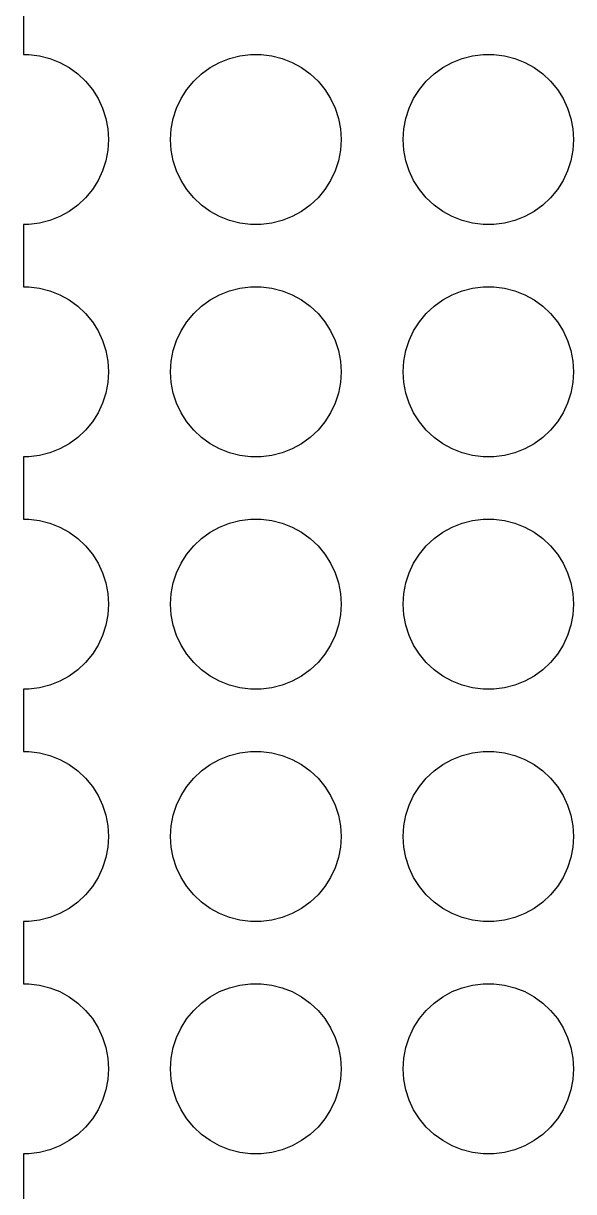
# Model space of a CAD drawing. Header units: metres. Extents: x -180 to 180, y -157 to 157.
# Drawn here: x -180 to -144.5, y -75.4 to 0 of the extents above; entities that cross this region are included whole.
import ezdxf

# ---------------------------------------------------------------- set-up
doc = ezdxf.new("R2010")
doc.units = ezdxf.units.M

msp = doc.modelspace()

# ---------------------------------------------------------------- linework, layer by layer
for p, q in [((-180, 2.01085), (-180, -2.01085)), ((-180, -2.01085), (-179.655, -2.01085)), ((-179.655, -2.01085), (-178.969, -2.09741)), ((-178.969, -2.09741), (-178.3, -2.26918)), ((-166.7, -2.26918), (-166.031, -2.09741)), ((-166.031, -2.09741), (-165.345, -2.01085)), ((-165.345, -2.01085), (-164.655, -2.01085)), ((-164.655, -2.01085), (-163.969, -2.09741)), ((-163.969, -2.09741), (-163.3, -2.26918)), ((-151.7, -2.26918), (-151.031, -2.09741)), ((-151.031, -2.09741), (-150.345, -2.01085)), ((-150.345, -2.01085), (-149.655, -2.01085)), ((-149.655, -2.01085), (-148.969, -2.09741)), ((-148.969, -2.09741), (-148.3, -2.26918)), ((-178.3, -2.26918), (-177.658, -2.52344)), ((-177.658, -2.52344), (-177.053, -2.85619)), ((-177.053, -2.85619), (-176.494, -3.26218)), ((-168.506, -3.26218), (-167.947, -2.85619)), ((-167.947, -2.85619), (-167.342, -2.52344)), ((-167.342, -2.52344), (-166.7, -2.26918)), ((-163.3, -2.26918), (-162.658, -2.52344)), ((-162.658, -2.52344), (-162.053, -2.85619)), ((-162.053, -2.85619), (-161.494, -3.26218)), ((-153.506, -3.26218), (-152.947, -2.85619)), ((-152.947, -2.85619), (-152.342, -2.52344)), ((-152.342, -2.52344), (-151.7, -2.26918)), ((-148.3, -2.26918), (-147.658, -2.52344)), ((-147.658, -2.52344), (-147.053, -2.85619)), ((-147.053, -2.85619), (-146.494, -3.26218)), ((-176.494, -3.26218), (-175.991, -3.73499)), ((-175.991, -3.73499), (-175.55, -4.26717)), ((-169.45, -4.26717), (-169.009, -3.73499)), ((-169.009, -3.73499), (-168.506, -3.26218)), ((-161.494, -3.26218), (-160.991, -3.73499)), ((-160.991, -3.73499), (-160.55, -4.26717)), ((-154.45, -4.26717), (-154.009, -3.73499)), ((-154.009, -3.73499), (-153.506, -3.26218)), ((-146.494, -3.26218), (-145.991, -3.73499)), ((-145.991, -3.73499), (-145.55, -4.26717)), ((-175.55, -4.26717), (-175.18, -4.85034)), ((-169.82, -4.85034), (-169.45, -4.26717)), ((-160.55, -4.26717), (-160.18, -4.85034)), ((-154.82, -4.85034), (-154.45, -4.26717)), ((-145.55, -4.26717), (-145.18, -4.85034)), ((-175.18, -4.85034), (-174.886, -5.47531)), ((-170.114, -5.47531), (-169.82, -4.85034)), ((-160.18, -4.85034), (-159.886, -5.47531)), ((-155.114, -5.47531), (-154.82, -4.85034)), ((-145.18, -4.85034), (-144.886, -5.47531)), ((-174.886, -5.47531), (-174.673, -6.1322)), ((-170.327, -6.1322), (-170.114, -5.47531)), ((-159.886, -5.47531), (-159.673, -6.1322)), ((-155.327, -6.1322), (-155.114, -5.47531)), ((-144.886, -5.47531), (-144.673, -6.1322)), ((-174.673, -6.1322), (-174.543, -6.81065)), ((-170.457, -6.81065), (-170.327, -6.1322)), ((-159.673, -6.1322), (-159.543, -6.81065)), ((-155.457, -6.81065), (-155.327, -6.1322)), ((-144.673, -6.1322), (-144.543, -6.81065)), ((-174.543, -6.81065), (-174.5, -7.5)), ((-174.5, -7.5), (-174.543, -8.18933)), ((-170.5, -7.5), (-170.457, -6.81065)), ((-170.457, -8.18933), (-170.5, -7.5)), ((-159.543, -6.81065), (-159.5, -7.5)), ((-159.5, -7.5), (-159.543, -8.18933)), ((-155.5, -7.5), (-155.457, -6.81065)), ((-155.457, -8.18933), (-155.5, -7.5)), ((-144.543, -6.81065), (-144.5, -7.5)), ((-144.5, -7.5), (-144.543, -8.18933)), ((-174.543, -8.18933), (-174.673, -8.86778)), ((-170.327, -8.86778), (-170.457, -8.18933)), ((-159.543, -8.18933), (-159.673, -8.86778)), ((-155.327, -8.86778), (-155.457, -8.18933)), ((-144.543, -8.18933), (-144.673, -8.86778)), ((-174.673, -8.86778), (-174.886, -9.52467)), ((-170.114, -9.52467), (-170.327, -8.86778)), ((-159.673, -8.86778), (-159.886, -9.52467)), ((-155.114, -9.52467), (-155.327, -8.86778)), ((-144.673, -8.86778), (-144.886, -9.52467)), ((-174.886, -9.52467), (-175.18, -10.1496)), ((-169.82, -10.1496), (-170.114, -9.52467)), ((-159.886, -9.52467), (-160.18, -10.1496)), ((-154.82, -10.1496), (-155.114, -9.52467)), ((-144.886, -9.52467), (-145.18, -10.1496)), ((-175.18, -10.1496), (-175.55, -10.7328)), ((-169.45, -10.7328), (-169.82, -10.1496)), ((-160.18, -10.1496), (-160.55, -10.7328)), ((-154.45, -10.7328), (-154.82, -10.1496)), ((-145.18, -10.1496), (-145.55, -10.7328)), ((-175.991, -11.265), (-176.494, -11.7378)), ((-175.55, -10.7328), (-175.991, -11.265)), ((-169.009, -11.265), (-169.45, -10.7328)), ((-168.506, -11.7378), (-169.009, -11.265)), ((-160.991, -11.265), (-161.494, -11.7378)), ((-160.55, -10.7328), (-160.991, -11.265)), ((-154.009, -11.265), (-154.45, -10.7328)), ((-153.506, -11.7378), (-154.009, -11.265)), ((-145.991, -11.265), (-146.494, -11.7378)), ((-145.55, -10.7328), (-145.991, -11.265)), ((-176.494, -11.7378), (-177.053, -12.1438)), ((-167.947, -12.1438), (-168.506, -11.7378)), ((-161.494, -11.7378), (-162.053, -12.1438)), ((-152.947, -12.1438), (-153.506, -11.7378)), ((-146.494, -11.7378), (-147.053, -12.1438)), ((-178.3, -12.7308), (-178.969, -12.9026)), ((-177.658, -12.4765), (-178.3, -12.7308)), ((-177.053, -12.1438), (-177.658, -12.4765)), ((-167.342, -12.4765), (-167.947, -12.1438)), ((-166.7, -12.7308), (-167.342, -12.4765)), ((-166.031, -12.9026), (-166.7, -12.7308)), ((-163.3, -12.7308), (-163.969, -12.9026)), ((-162.658, -12.4765), (-163.3, -12.7308)), ((-162.053, -12.1438), (-162.658, -12.4765)), ((-152.342, -12.4765), (-152.947, -12.1438)), ((-151.7, -12.7308), (-152.342, -12.4765)), ((-151.031, -12.9026), (-151.7, -12.7308)), ((-148.3, -12.7308), (-148.969, -12.9026)), ((-147.658, -12.4765), (-148.3, -12.7308)), ((-147.053, -12.1438), (-147.658, -12.4765)), ((-179.655, -12.9891), (-180, -12.9891)), ((-180, -12.9891), (-180, -17.0108)), ((-178.969, -12.9026), (-179.655, -12.9891)), ((-165.345, -12.9891), (-166.031, -12.9026)), ((-164.655, -12.9891), (-165.345, -12.9891)), ((-163.969, -12.9026), (-164.655, -12.9891)), ((-150.345, -12.9891), (-151.031, -12.9026)), ((-149.655, -12.9891), (-150.345, -12.9891)), ((-148.969, -12.9026), (-149.655, -12.9891)), ((-180, -17.0108), (-179.655, -17.0108)), ((-179.655, -17.0108), (-178.969, -17.0974)), ((-178.969, -17.0974), (-178.3, -17.2692)), ((-178.3, -17.2692), (-177.658, -17.5234)), ((-167.342, -17.5234), (-166.7, -17.2692)), ((-166.7, -17.2692), (-166.031, -17.0974)), ((-166.031, -17.0974), (-165.345, -17.0108)), ((-165.345, -17.0108), (-164.655, -17.0108)), ((-164.655, -17.0108), (-163.969, -17.0974)), ((-163.969, -17.0974), (-163.3, -17.2692)), ((-163.3, -17.2692), (-162.658, -17.5234)), ((-152.342, -17.5234), (-151.7, -17.2692)), ((-151.7, -17.2692), (-151.031, -17.0974)), ((-151.031, -17.0974), (-150.345, -17.0108)), ((-150.345, -17.0108), (-149.655, -17.0108)), ((-149.655, -17.0108), (-148.969, -17.0974)), ((-148.969, -17.0974), (-148.3, -17.2692)), ((-148.3, -17.2692), (-147.658, -17.5234)), ((-177.658, -17.5234), (-177.053, -17.8562)), ((-177.053, -17.8562), (-176.494, -18.2622)), ((-168.506, -18.2622), (-167.947, -17.8562)), ((-167.947, -17.8562), (-167.342, -17.5234)), ((-162.658, -17.5234), (-162.053, -17.8562)), ((-162.053, -17.8562), (-161.494, -18.2622)), ((-153.506, -18.2622), (-152.947, -17.8562)), ((-152.947, -17.8562), (-152.342, -17.5234)), ((-147.658, -17.5234), (-147.053, -17.8562)), ((-147.053, -17.8562), (-146.494, -18.2622)), ((-176.494, -18.2622), (-175.991, -18.735)), ((-175.991, -18.735), (-175.55, -19.2672)), ((-169.45, -19.2672), (-169.009, -18.735)), ((-169.009, -18.735), (-168.506, -18.2622)), ((-161.494, -18.2622), (-160.991, -18.735)), ((-160.991, -18.735), (-160.55, -19.2672)), ((-154.45, -19.2672), (-154.009, -18.735)), ((-154.009, -18.735), (-153.506, -18.2622)), ((-146.494, -18.2622), (-145.991, -18.735)), ((-145.991, -18.735), (-145.55, -19.2672)), ((-175.55, -19.2672), (-175.18, -19.8503)), ((-169.82, -19.8503), (-169.45, -19.2672)), ((-160.55, -19.2672), (-160.18, -19.8503)), ((-154.82, -19.8503), (-154.45, -19.2672)), ((-145.55, -19.2672), (-145.18, -19.8503)), ((-175.18, -19.8503), (-174.886, -20.4753)), ((-170.114, -20.4753), (-169.82, -19.8503)), ((-160.18, -19.8503), (-159.886, -20.4753)), ((-155.114, -20.4753), (-154.82, -19.8503)), ((-145.18, -19.8503), (-144.886, -20.4753)), ((-174.886, -20.4753), (-174.673, -21.1322)), ((-170.327, -21.1322), (-170.114, -20.4753)), ((-159.886, -20.4753), (-159.673, -21.1322)), ((-155.327, -21.1322), (-155.114, -20.4753)), ((-144.886, -20.4753), (-144.673, -21.1322)), ((-174.673, -21.1322), (-174.543, -21.8107)), ((-174.543, -21.8107), (-174.5, -22.5)), ((-170.5, -22.5), (-170.457, -21.8107)), ((-170.457, -21.8107), (-170.327, -21.1322)), ((-159.673, -21.1322), (-159.543, -21.8107)), ((-159.543, -21.8107), (-159.5, -22.5)), ((-155.5, -22.5), (-155.457, -21.8107)), ((-155.457, -21.8107), (-155.327, -21.1322)), ((-144.673, -21.1322), (-144.543, -21.8107)), ((-144.543, -21.8107), (-144.5, -22.5)), ((-174.5, -22.5), (-174.543, -23.1893)), ((-170.457, -23.1893), (-170.5, -22.5)), ((-159.5, -22.5), (-159.543, -23.1893)), ((-155.457, -23.1893), (-155.5, -22.5)), ((-144.5, -22.5), (-144.543, -23.1893)), ((-174.543, -23.1893), (-174.673, -23.8678)), ((-170.327, -23.8678), (-170.457, -23.1893)), ((-159.543, -23.1893), (-159.673, -23.8678)), ((-155.327, -23.8678), (-155.457, -23.1893)), ((-144.543, -23.1893), (-144.673, -23.8678)), ((-174.673, -23.8678), (-174.886, -24.5247)), ((-170.114, -24.5247), (-170.327, -23.8678)), ((-159.673, -23.8678), (-159.886, -24.5247)), ((-155.114, -24.5247), (-155.327, -23.8678)), ((-144.673, -23.8678), (-144.886, -24.5247)), ((-174.886, -24.5247), (-175.18, -25.1496)), ((-169.82, -25.1496), (-170.114, -24.5247)), ((-159.886, -24.5247), (-160.18, -25.1496)), ((-154.82, -25.1496), (-155.114, -24.5247)), ((-144.886, -24.5247), (-145.18, -25.1496)), ((-175.18, -25.1496), (-175.55, -25.7328)), ((-169.45, -25.7328), (-169.82, -25.1496)), ((-160.18, -25.1496), (-160.55, -25.7328)), ((-154.45, -25.7328), (-154.82, -25.1496)), ((-145.18, -25.1496), (-145.55, -25.7328)), ((-175.991, -26.265), (-176.494, -26.7378)), ((-175.55, -25.7328), (-175.991, -26.265)), ((-169.009, -26.265), (-169.45, -25.7328)), ((-168.506, -26.7378), (-169.009, -26.265)), ((-160.991, -26.265), (-161.494, -26.7378)), ((-160.55, -25.7328), (-160.991, -26.265)), ((-154.009, -26.265), (-154.45, -25.7328)), ((-153.506, -26.7378), (-154.009, -26.265)), ((-145.991, -26.265), (-146.494, -26.7378)), ((-145.55, -25.7328), (-145.991, -26.265)), ((-177.053, -27.1438), (-177.658, -27.4765)), ((-176.494, -26.7378), (-177.053, -27.1438)), ((-167.947, -27.1438), (-168.506, -26.7378)), ((-167.342, -27.4765), (-167.947, -27.1438)), ((-162.053, -27.1438), (-162.658, -27.4765)), ((-161.494, -26.7378), (-162.053, -27.1438)), ((-152.947, -27.1438), (-153.506, -26.7378)), ((-152.342, -27.4765), (-152.947, -27.1438)), ((-147.053, -27.1438), (-147.658, -27.4765)), ((-146.494, -26.7378), (-147.053, -27.1438)), ((-178.969, -27.9026), (-179.655, -27.9891)), ((-178.3, -27.7308), (-178.969, -27.9026)), ((-177.658, -27.4765), (-178.3, -27.7308)), ((-166.7, -27.7308), (-167.342, -27.4765)), ((-166.031, -27.9026), (-166.7, -27.7308)), ((-165.345, -27.9891), (-166.031, -27.9026)), ((-163.969, -27.9026), (-164.655, -27.9891)), ((-163.3, -27.7308), (-163.969, -27.9026)), ((-162.658, -27.4765), (-163.3, -27.7308)), ((-151.7, -27.7308), (-152.342, -27.4765)), ((-151.031, -27.9026), (-151.7, -27.7308)), ((-150.345, -27.9891), (-151.031, -27.9026)), ((-148.969, -27.9026), (-149.655, -27.9891)), ((-148.3, -27.7308), (-148.969, -27.9026)), ((-147.658, -27.4765), (-148.3, -27.7308)), ((-179.655, -27.9891), (-180, -27.9891)), ((-180, -27.9891), (-180, -32.0108)), ((-164.655, -27.9891), (-165.345, -27.9891)), ((-149.655, -27.9891), (-150.345, -27.9891)), ((-180, -32.0108), (-179.655, -32.0108)), ((-179.655, -32.0108), (-178.969, -32.0974)), ((-178.969, -32.0974), (-178.3, -32.2692)), ((-178.3, -32.2692), (-177.658, -32.5235)), ((-167.342, -32.5235), (-166.7, -32.2692)), ((-166.7, -32.2692), (-166.031, -32.0974)), ((-166.031, -32.0974), (-165.345, -32.0108)), ((-165.345, -32.0108), (-164.655, -32.0108)), ((-164.655, -32.0108), (-163.969, -32.0974)), ((-163.969, -32.0974), (-163.3, -32.2692)), ((-163.3, -32.2692), (-162.658, -32.5235)), ((-152.342, -32.5235), (-151.7, -32.2692)), ((-151.7, -32.2692), (-151.031, -32.0974)), ((-151.031, -32.0974), (-150.345, -32.0108)), ((-150.345, -32.0108), (-149.655, -32.0108)), ((-149.655, -32.0108), (-148.969, -32.0974)), ((-148.969, -32.0974), (-148.3, -32.2692)), ((-148.3, -32.2692), (-147.658, -32.5235)), ((-177.658, -32.5235), (-177.053, -32.8562)), ((-177.053, -32.8562), (-176.494, -33.2622)), ((-168.506, -33.2622), (-167.947, -32.8562)), ((-167.947, -32.8562), (-167.342, -32.5235)), ((-162.658, -32.5235), (-162.053, -32.8562)), ((-162.053, -32.8562), (-161.494, -33.2622)), ((-153.506, -33.2622), (-152.947, -32.8562)), ((-152.947, -32.8562), (-152.342, -32.5235)), ((-147.658, -32.5235), (-147.053, -32.8562)), ((-147.053, -32.8562), (-146.494, -33.2622)), ((-176.494, -33.2622), (-175.991, -33.735)), ((-175.991, -33.735), (-175.55, -34.2672)), ((-169.45, -34.2672), (-169.009, -33.735)), ((-169.009, -33.735), (-168.506, -33.2622)), ((-161.494, -33.2622), (-160.991, -33.735)), ((-160.991, -33.735), (-160.55, -34.2672)), ((-154.45, -34.2672), (-154.009, -33.735)), ((-154.009, -33.735), (-153.506, -33.2622)), ((-146.494, -33.2622), (-145.991, -33.735)), ((-145.991, -33.735), (-145.55, -34.2672)), ((-175.55, -34.2672), (-175.18, -34.8503)), ((-169.82, -34.8503), (-169.45, -34.2672)), ((-160.55, -34.2672), (-160.18, -34.8503)), ((-154.82, -34.8503), (-154.45, -34.2672)), ((-145.55, -34.2672), (-145.18, -34.8503)), ((-175.18, -34.8503), (-174.886, -35.4753)), ((-170.114, -35.4753), (-169.82, -34.8503)), ((-160.18, -34.8503), (-159.886, -35.4753)), ((-155.114, -35.4753), (-154.82, -34.8503)), ((-145.18, -34.8503), (-144.886, -35.4753)), ((-174.886, -35.4753), (-174.673, -36.1322)), ((-174.673, -36.1322), (-174.543, -36.8107)), ((-170.457, -36.8107), (-170.327, -36.1322)), ((-170.327, -36.1322), (-170.114, -35.4753)), ((-159.886, -35.4753), (-159.673, -36.1322)), ((-159.673, -36.1322), (-159.543, -36.8107)), ((-155.457, -36.8107), (-155.327, -36.1322)), ((-155.327, -36.1322), (-155.114, -35.4753)), ((-144.886, -35.4753), (-144.673, -36.1322)), ((-144.673, -36.1322), (-144.543, -36.8107)), ((-174.543, -36.8107), (-174.5, -37.5)), ((-170.5, -37.5), (-170.457, -36.8107)), ((-159.543, -36.8107), (-159.5, -37.5)), ((-155.5, -37.5), (-155.457, -36.8107)), ((-144.543, -36.8107), (-144.5, -37.5)), ((-174.5, -37.5), (-174.543, -38.1893)), ((-170.457, -38.1893), (-170.5, -37.5)), ((-159.5, -37.5), (-159.543, -38.1893)), ((-155.457, -38.1893), (-155.5, -37.5)), ((-144.5, -37.5), (-144.543, -38.1893)), ((-174.543, -38.1893), (-174.673, -38.8678)), ((-170.327, -38.8678), (-170.457, -38.1893)), ((-159.543, -38.1893), (-159.673, -38.8678)), ((-155.327, -38.8678), (-155.457, -38.1893)), ((-144.543, -38.1893), (-144.673, -38.8678)), ((-174.673, -38.8678), (-174.886, -39.5247)), ((-170.114, -39.5247), (-170.327, -38.8678)), ((-159.673, -38.8678), (-159.886, -39.5247)), ((-155.114, -39.5247), (-155.327, -38.8678)), ((-144.673, -38.8678), (-144.886, -39.5247)), ((-174.886, -39.5247), (-175.18, -40.1496)), ((-169.82, -40.1496), (-170.114, -39.5247)), ((-159.886, -39.5247), (-160.18, -40.1496)), ((-154.82, -40.1496), (-155.114, -39.5247)), ((-144.886, -39.5247), (-145.18, -40.1496)), ((-175.55, -40.7328), (-175.991, -41.265)), ((-175.18, -40.1496), (-175.55, -40.7328)), ((-169.45, -40.7328), (-169.82, -40.1496)), ((-169.009, -41.265), (-169.45, -40.7328)), ((-160.55, -40.7328), (-160.991, -41.265)), ((-160.18, -40.1496), (-160.55, -40.7328)), ((-154.45, -40.7328), (-154.82, -40.1496)), ((-154.009, -41.265), (-154.45, -40.7328)), ((-145.55, -40.7328), (-145.991, -41.265)), ((-145.18, -40.1496), (-145.55, -40.7328)), ((-175.991, -41.265), (-176.494, -41.7378)), ((-168.506, -41.7378), (-169.009, -41.265)), ((-160.991, -41.265), (-161.494, -41.7378)), ((-153.506, -41.7378), (-154.009, -41.265)), ((-145.991, -41.265), (-146.494, -41.7378)), ((-177.053, -42.1438), (-177.658, -42.4765)), ((-176.494, -41.7378), (-177.053, -42.1438)), ((-167.947, -42.1438), (-168.506, -41.7378)), ((-167.342, -42.4765), (-167.947, -42.1438)), ((-162.053, -42.1438), (-162.658, -42.4765)), ((-161.494, -41.7378), (-162.053, -42.1438)), ((-152.947, -42.1438), (-153.506, -41.7378)), ((-152.342, -42.4765), (-152.947, -42.1438)), ((-147.053, -42.1438), (-147.658, -42.4765)), ((-146.494, -41.7378), (-147.053, -42.1438)), ((-179.655, -42.9891), (-180, -42.9891)), ((-180, -42.9891), (-180, -47.0108)), ((-178.969, -42.9026), (-179.655, -42.9891)), ((-178.3, -42.7308), (-178.969, -42.9026)), ((-177.658, -42.4765), (-178.3, -42.7308)), ((-166.7, -42.7308), (-167.342, -42.4765)), ((-166.031, -42.9026), (-166.7, -42.7308)), ((-165.345, -42.9891), (-166.031, -42.9026)), ((-164.655, -42.9891), (-165.345, -42.9891)), ((-163.969, -42.9026), (-164.655, -42.9891)), ((-163.3, -42.7308), (-163.969, -42.9026)), ((-162.658, -42.4765), (-163.3, -42.7308)), ((-151.7, -42.7308), (-152.342, -42.4765)), ((-151.031, -42.9026), (-151.7, -42.7308)), ((-150.345, -42.9891), (-151.031, -42.9026)), ((-149.655, -42.9891), (-150.345, -42.9891)), ((-148.969, -42.9026), (-149.655, -42.9891)), ((-148.3, -42.7308), (-148.969, -42.9026)), ((-147.658, -42.4765), (-148.3, -42.7308)), ((-180, -47.0108), (-179.655, -47.0108)), ((-179.655, -47.0108), (-178.969, -47.0974)), ((-178.969, -47.0974), (-178.3, -47.2692)), ((-178.3, -47.2692), (-177.658, -47.5235)), ((-177.658, -47.5235), (-177.053, -47.8562)), ((-167.947, -47.8562), (-167.342, -47.5235)), ((-167.342, -47.5235), (-166.7, -47.2692)), ((-166.7, -47.2692), (-166.031, -47.0974)), ((-166.031, -47.0974), (-165.345, -47.0108)), ((-165.345, -47.0108), (-164.655, -47.0108)), ((-164.655, -47.0108), (-163.969, -47.0974)), ((-163.969, -47.0974), (-163.3, -47.2692)), ((-163.3, -47.2692), (-162.658, -47.5235)), ((-162.658, -47.5235), (-162.053, -47.8562)), ((-152.947, -47.8562), (-152.342, -47.5235)), ((-152.342, -47.5235), (-151.7, -47.2692)), ((-151.7, -47.2692), (-151.031, -47.0974)), ((-151.031, -47.0974), (-150.345, -47.0108)), ((-150.345, -47.0108), (-149.655, -47.0108)), ((-149.655, -47.0108), (-148.969, -47.0974)), ((-148.969, -47.0974), (-148.3, -47.2692)), ((-148.3, -47.2692), (-147.658, -47.5235)), ((-147.658, -47.5235), (-147.053, -47.8562)), ((-177.053, -47.8562), (-176.494, -48.2622)), ((-176.494, -48.2622), (-175.991, -48.735)), ((-169.009, -48.735), (-168.506, -48.2622)), ((-168.506, -48.2622), (-167.947, -47.8562)), ((-162.053, -47.8562), (-161.494, -48.2622)), ((-161.494, -48.2622), (-160.991, -48.735)), ((-154.009, -48.735), (-153.506, -48.2622)), ((-153.506, -48.2622), (-152.947, -47.8562)), ((-147.053, -47.8562), (-146.494, -48.2622)), ((-146.494, -48.2622), (-145.991, -48.735)), ((-175.991, -48.735), (-175.55, -49.2672)), ((-169.45, -49.2672), (-169.009, -48.735)), ((-160.991, -48.735), (-160.55, -49.2672)), ((-154.45, -49.2672), (-154.009, -48.735)), ((-145.991, -48.735), (-145.55, -49.2672)), ((-175.55, -49.2672), (-175.18, -49.8503)), ((-169.82, -49.8503), (-169.45, -49.2672)), ((-160.55, -49.2672), (-160.18, -49.8503)), ((-154.82, -49.8503), (-154.45, -49.2672)), ((-145.55, -49.2672), (-145.18, -49.8503)), ((-175.18, -49.8503), (-174.886, -50.4753)), ((-174.886, -50.4753), (-174.673, -51.1322)), ((-170.327, -51.1322), (-170.114, -50.4753)), ((-170.114, -50.4753), (-169.82, -49.8503)), ((-160.18, -49.8503), (-159.886, -50.4753)), ((-159.886, -50.4753), (-159.673, -51.1322)), ((-155.327, -51.1322), (-155.114, -50.4753)), ((-155.114, -50.4753), (-154.82, -49.8503)), ((-145.18, -49.8503), (-144.886, -50.4753)), ((-144.886, -50.4753), (-144.673, -51.1322)), ((-174.673, -51.1322), (-174.543, -51.8107)), ((-170.457, -51.8107), (-170.327, -51.1322)), ((-159.673, -51.1322), (-159.543, -51.8107)), ((-155.457, -51.8107), (-155.327, -51.1322)), ((-144.673, -51.1322), (-144.543, -51.8107)), ((-174.543, -51.8107), (-174.5, -52.5)), ((-170.5, -52.5), (-170.457, -51.8107)), ((-159.543, -51.8107), (-159.5, -52.5)), ((-155.5, -52.5), (-155.457, -51.8107)), ((-144.543, -51.8107), (-144.5, -52.5)), ((-174.5, -52.5), (-174.543, -53.1893)), ((-170.457, -53.1893), (-170.5, -52.5)), ((-159.5, -52.5), (-159.543, -53.1893)), ((-155.457, -53.1893), (-155.5, -52.5)), ((-144.5, -52.5), (-144.543, -53.1893)), ((-174.543, -53.1893), (-174.673, -53.8678)), ((-170.327, -53.8678), (-170.457, -53.1893)), ((-159.543, -53.1893), (-159.673, -53.8678)), ((-155.327, -53.8678), (-155.457, -53.1893)), ((-144.543, -53.1893), (-144.673, -53.8678)), ((-174.673, -53.8678), (-174.886, -54.5247)), ((-170.114, -54.5247), (-170.327, -53.8678)), ((-159.673, -53.8678), (-159.886, -54.5247)), ((-155.114, -54.5247), (-155.327, -53.8678)), ((-144.673, -53.8678), (-144.886, -54.5247)), ((-174.886, -54.5247), (-175.18, -55.1496)), ((-169.82, -55.1496), (-170.114, -54.5247)), ((-159.886, -54.5247), (-160.18, -55.1496)), ((-154.82, -55.1496), (-155.114, -54.5247)), ((-144.886, -54.5247), (-145.18, -55.1496)), ((-175.55, -55.7328), (-175.991, -56.265)), ((-175.18, -55.1496), (-175.55, -55.7328)), ((-169.45, -55.7328), (-169.82, -55.1496)), ((-169.009, -56.265), (-169.45, -55.7328)), ((-160.55, -55.7328), (-160.991, -56.265)), ((-160.18, -55.1496), (-160.55, -55.7328)), ((-154.45, -55.7328), (-154.82, -55.1496)), ((-154.009, -56.265), (-154.45, -55.7328)), ((-145.55, -55.7328), (-145.991, -56.265)), ((-145.18, -55.1496), (-145.55, -55.7328)), ((-175.991, -56.265), (-176.494, -56.7378)), ((-168.506, -56.7378), (-169.009, -56.265)), ((-160.991, -56.265), (-161.494, -56.7378)), ((-153.506, -56.7378), (-154.009, -56.265)), ((-145.991, -56.265), (-146.494, -56.7378)), ((-177.053, -57.1438), (-177.658, -57.4765)), ((-176.494, -56.7378), (-177.053, -57.1438)), ((-167.947, -57.1438), (-168.506, -56.7378)), ((-167.342, -57.4765), (-167.947, -57.1438)), ((-162.053, -57.1438), (-162.658, -57.4765)), ((-161.494, -56.7378), (-162.053, -57.1438)), ((-152.947, -57.1438), (-153.506, -56.7378)), ((-152.342, -57.4765), (-152.947, -57.1438)), ((-147.053, -57.1438), (-147.658, -57.4765)), ((-146.494, -56.7378), (-147.053, -57.1438)), ((-179.655, -57.9891), (-180, -57.9891)), ((-180, -57.9891), (-180, -62.0108)), ((-178.969, -57.9026), (-179.655, -57.9891)), ((-178.3, -57.7308), (-178.969, -57.9026)), ((-177.658, -57.4765), (-178.3, -57.7308)), ((-166.7, -57.7308), (-167.342, -57.4765)), ((-166.031, -57.9026), (-166.7, -57.7308)), ((-165.345, -57.9891), (-166.031, -57.9026)), ((-164.655, -57.9891), (-165.345, -57.9891)), ((-163.969, -57.9026), (-164.655, -57.9891)), ((-163.3, -57.7308), (-163.969, -57.9026)), ((-162.658, -57.4765), (-163.3, -57.7308)), ((-151.7, -57.7308), (-152.342, -57.4765)), ((-151.031, -57.9026), (-151.7, -57.7308)), ((-150.345, -57.9891), (-151.031, -57.9026)), ((-149.655, -57.9891), (-150.345, -57.9891)), ((-148.969, -57.9026), (-149.655, -57.9891)), ((-148.3, -57.7308), (-148.969, -57.9026)), ((-147.658, -57.4765), (-148.3, -57.7308)), ((-180, -62.0108), (-179.655, -62.0108)), ((-179.655, -62.0108), (-178.969, -62.0974)), ((-178.969, -62.0974), (-178.3, -62.2692)), ((-178.3, -62.2692), (-177.658, -62.5235)), ((-177.658, -62.5235), (-177.053, -62.8562)), ((-167.947, -62.8562), (-167.342, -62.5235)), ((-167.342, -62.5235), (-166.7, -62.2692)), ((-166.7, -62.2692), (-166.031, -62.0974)), ((-166.031, -62.0974), (-165.345, -62.0108)), ((-165.345, -62.0108), (-164.655, -62.0108)), ((-164.655, -62.0108), (-163.969, -62.0974)), ((-163.969, -62.0974), (-163.3, -62.2692)), ((-163.3, -62.2692), (-162.658, -62.5235)), ((-162.658, -62.5235), (-162.053, -62.8562)), ((-152.947, -62.8562), (-152.342, -62.5235)), ((-152.342, -62.5235), (-151.7, -62.2692)), ((-151.7, -62.2692), (-151.031, -62.0974)), ((-151.031, -62.0974), (-150.345, -62.0108)), ((-150.345, -62.0108), (-149.655, -62.0108)), ((-149.655, -62.0108), (-148.969, -62.0974)), ((-148.969, -62.0974), (-148.3, -62.2692)), ((-148.3, -62.2692), (-147.658, -62.5235)), ((-147.658, -62.5235), (-147.053, -62.8562)), ((-177.053, -62.8562), (-176.494, -63.2622)), ((-176.494, -63.2622), (-175.991, -63.735)), ((-169.009, -63.735), (-168.506, -63.2622)), ((-168.506, -63.2622), (-167.947, -62.8562)), ((-162.053, -62.8562), (-161.494, -63.2622)), ((-161.494, -63.2622), (-160.991, -63.735)), ((-154.009, -63.735), (-153.506, -63.2622)), ((-153.506, -63.2622), (-152.947, -62.8562)), ((-147.053, -62.8562), (-146.494, -63.2622)), ((-146.494, -63.2622), (-145.991, -63.735)), ((-175.991, -63.735), (-175.55, -64.2672)), ((-169.45, -64.2672), (-169.009, -63.735)), ((-160.991, -63.735), (-160.55, -64.2672)), ((-154.45, -64.2672), (-154.009, -63.735)), ((-145.991, -63.735), (-145.55, -64.2672)), ((-175.55, -64.2672), (-175.18, -64.8504)), ((-175.18, -64.8504), (-174.886, -65.4753)), ((-170.114, -65.4753), (-169.82, -64.8504)), ((-169.82, -64.8504), (-169.45, -64.2672)), ((-160.55, -64.2672), (-160.18, -64.8504)), ((-160.18, -64.8504), (-159.886, -65.4753)), ((-155.114, -65.4753), (-154.82, -64.8504)), ((-154.82, -64.8504), (-154.45, -64.2672)), ((-145.55, -64.2672), (-145.18, -64.8504)), ((-145.18, -64.8504), (-144.886, -65.4753)), ((-174.886, -65.4753), (-174.673, -66.1322)), ((-170.327, -66.1322), (-170.114, -65.4753)), ((-159.886, -65.4753), (-159.673, -66.1322)), ((-155.327, -66.1322), (-155.114, -65.4753)), ((-144.886, -65.4753), (-144.673, -66.1322)), ((-174.673, -66.1322), (-174.543, -66.8107)), ((-170.457, -66.8107), (-170.327, -66.1322)), ((-159.673, -66.1322), (-159.543, -66.8107)), ((-155.457, -66.8107), (-155.327, -66.1322)), ((-144.673, -66.1322), (-144.543, -66.8107)), ((-174.543, -66.8107), (-174.5, -67.5)), ((-170.5, -67.5), (-170.457, -66.8107)), ((-159.543, -66.8107), (-159.5, -67.5)), ((-155.5, -67.5), (-155.457, -66.8107)), ((-144.543, -66.8107), (-144.5, -67.5)), ((-174.5, -67.5), (-174.543, -68.1893)), ((-170.457, -68.1893), (-170.5, -67.5)), ((-159.5, -67.5), (-159.543, -68.1893)), ((-155.457, -68.1893), (-155.5, -67.5)), ((-144.5, -67.5), (-144.543, -68.1893)), ((-174.543, -68.1893), (-174.673, -68.8678)), ((-170.327, -68.8678), (-170.457, -68.1893)), ((-159.543, -68.1893), (-159.673, -68.8678)), ((-155.327, -68.8678), (-155.457, -68.1893)), ((-144.543, -68.1893), (-144.673, -68.8678)), ((-174.673, -68.8678), (-174.886, -69.5247)), ((-170.114, -69.5247), (-170.327, -68.8678)), ((-159.673, -68.8678), (-159.886, -69.5247)), ((-155.114, -69.5247), (-155.327, -68.8678)), ((-144.673, -68.8678), (-144.886, -69.5247)), ((-175.18, -70.1496), (-175.55, -70.7328)), ((-174.886, -69.5247), (-175.18, -70.1496)), ((-169.82, -70.1496), (-170.114, -69.5247)), ((-169.45, -70.7328), (-169.82, -70.1496)), ((-160.18, -70.1496), (-160.55, -70.7328)), ((-159.886, -69.5247), (-160.18, -70.1496)), ((-154.82, -70.1496), (-155.114, -69.5247)), ((-154.45, -70.7328), (-154.82, -70.1496)), ((-145.18, -70.1496), (-145.55, -70.7328)), ((-144.886, -69.5247), (-145.18, -70.1496)), ((-175.55, -70.7328), (-175.991, -71.265)), ((-169.009, -71.265), (-169.45, -70.7328)), ((-160.55, -70.7328), (-160.991, -71.265)), ((-154.009, -71.265), (-154.45, -70.7328)), ((-145.55, -70.7328), (-145.991, -71.265)), ((-175.991, -71.265), (-176.494, -71.7378)), ((-168.506, -71.7378), (-169.009, -71.265)), ((-160.991, -71.265), (-161.494, -71.7378)), ((-153.506, -71.7378), (-154.009, -71.265)), ((-145.991, -71.265), (-146.494, -71.7378)), ((-177.053, -72.1438), (-177.658, -72.4765)), ((-176.494, -71.7378), (-177.053, -72.1438)), ((-167.947, -72.1438), (-168.506, -71.7378)), ((-167.342, -72.4765), (-167.947, -72.1438)), ((-162.053, -72.1438), (-162.658, -72.4765)), ((-161.494, -71.7378), (-162.053, -72.1438)), ((-152.947, -72.1438), (-153.506, -71.7378)), ((-152.342, -72.4765), (-152.947, -72.1438)), ((-147.053, -72.1438), (-147.658, -72.4765)), ((-146.494, -71.7378), (-147.053, -72.1438)), ((-179.655, -72.9891), (-180, -72.9891)), ((-180, -72.9891), (-180, -77.0108)), ((-178.969, -72.9026), (-179.655, -72.9891)), ((-178.3, -72.7308), (-178.969, -72.9026)), ((-177.658, -72.4765), (-178.3, -72.7308)), ((-166.7, -72.7308), (-167.342, -72.4765)), ((-166.031, -72.9026), (-166.7, -72.7308)), ((-165.345, -72.9891), (-166.031, -72.9026)), ((-164.655, -72.9891), (-165.345, -72.9891)), ((-163.969, -72.9026), (-164.655, -72.9891)), ((-163.3, -72.7308), (-163.969, -72.9026)), ((-162.658, -72.4765), (-163.3, -72.7308)), ((-151.7, -72.7308), (-152.342, -72.4765)), ((-151.031, -72.9026), (-151.7, -72.7308)), ((-150.345, -72.9891), (-151.031, -72.9026)), ((-149.655, -72.9891), (-150.345, -72.9891)), ((-148.969, -72.9026), (-149.655, -72.9891)), ((-148.3, -72.7308), (-148.969, -72.9026)), ((-147.658, -72.4765), (-148.3, -72.7308))]:
    msp.add_line(p, q)

doc.saveas('drawing.dxf')
